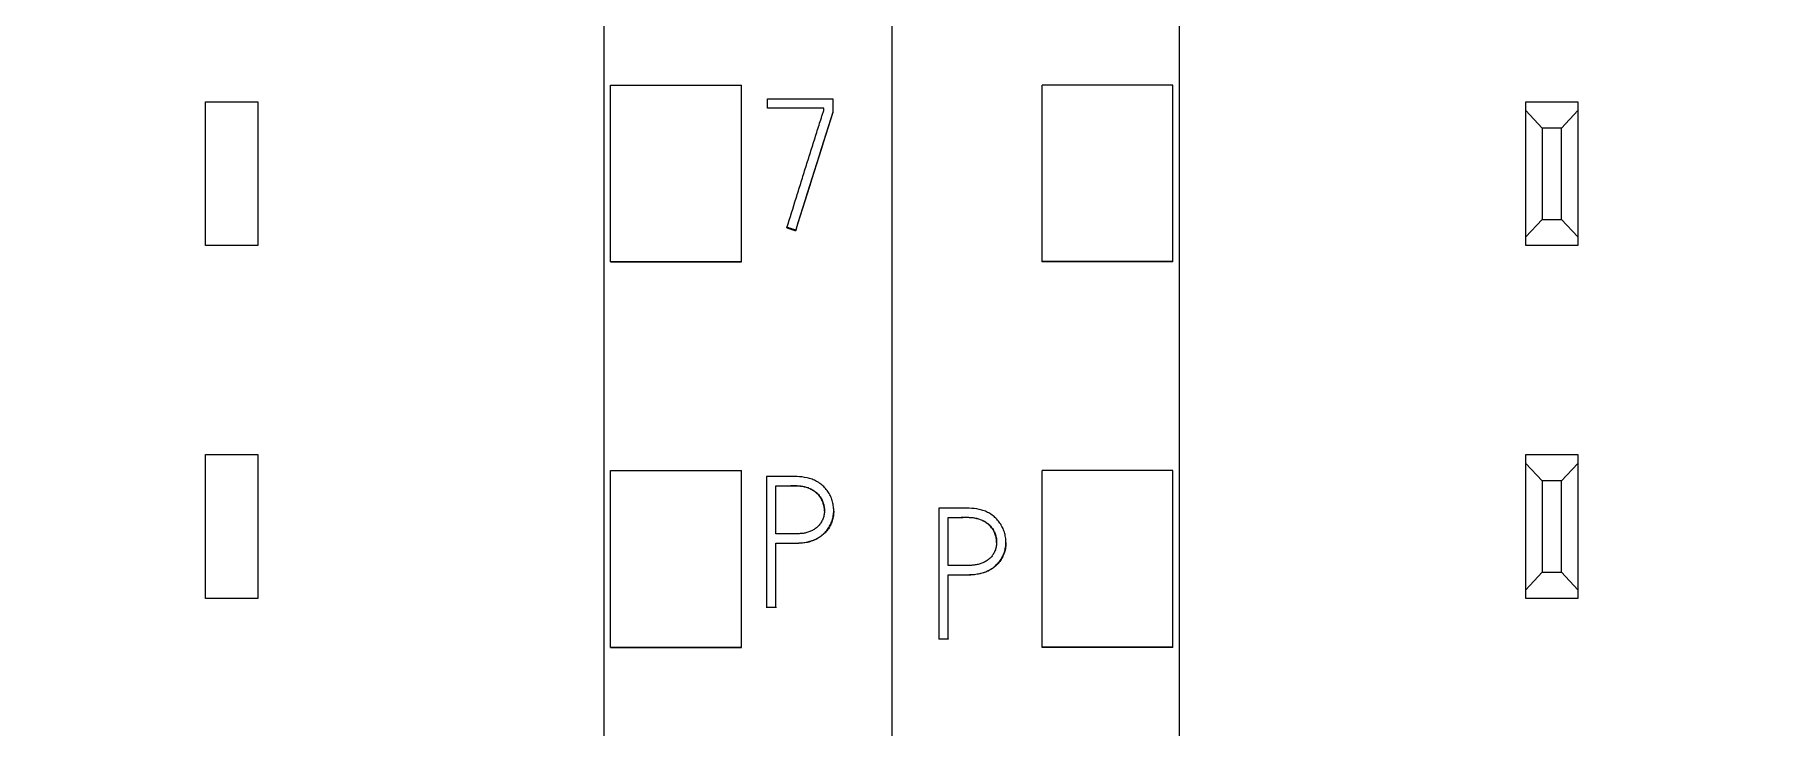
# Model space of a CAD drawing. Header units: millimetres. Extents: x 42151 to 59780, y 37376 to 44547.
# Drawn here: x 48087.11 to 48113.59, y 43200.67 to 43211.28 of the extents above; entities that cross this region are included whole.
import ezdxf

# ---------------------------------------------------------------- set-up
doc = ezdxf.new("R2010")
doc.units = ezdxf.units.MM
doc.set_wipeout_variables(frame=1)
doc.layers.add('000-PI-Oprema', color=30, linetype='Continuous', lineweight=5)
doc.layers.add('SI-ORMAR-Oprema', color=30, linetype='Continuous', lineweight=5)

# ---------------------------------------------------------------- blocks, each defined once
blk = doc.blocks.new('6ES7522-1BL01-0AB0')
blk.add_wipeout([(-17.4, 69.029), (17.4, 69.029), (17.4, -77.971), (-17.4, -77.971)]).dxf.layer = 'SI-ORMAR-Oprema'
at = {"layer": 'SI-ORMAR-Oprema', "linetype": 'Continuous'}
for p, q in [((17.4, 56.709), (17.4, -56.709)), ((13, -54.387), (13, 54.429)), ((13.1, -41.415), (13.1, -38.714)), ((13.1, -38.714), (15.1, -38.714)), ((15.1, -41.415), (15.1, -38.714)), ((15.501, -39.065), (15.501, -38.924)), ((15.501, -38.924), (16.499, -38.924)), ((16.499, -38.924), (16.499, -39.126)), ((6.9, -41.171), (6.9, -38.971)), ((6.9, -38.971), (7.7, -38.971)), ((7.7, -38.971), (7.7, -41.171)), ((16.361, -39.065), (15.501, -39.065)), ((16.361, -39.104), (16.361, -39.065)), ((16.499, -39.126), (16.499, -39.133)), ((15.798, -40.892), (15.798, -40.898)), ((15.931, -40.936), (15.931, -40.942)), ((7.7, -41.171), (6.9, -41.171)), ((13.1, -41.422), (13.1, -41.415)), ((13.1, -41.415), (15.1, -41.415)), ((13.1, -41.422), (15.1, -41.422)), ((15.1, -41.422), (15.1, -41.415)), ((6.9, -44.371), (7.7, -44.371)), ((6.9, -46.571), (6.9, -44.371)), ((7.7, -44.371), (7.7, -46.571)), ((13.1, -47.317), (13.1, -44.616)), ((13.1, -44.616), (15.1, -44.616)), ((15.1, -47.317), (15.1, -44.616)), ((15.487, -44.706), (15.487, -46.708)), ((15.628, -45.583), (15.628, -44.847)), ((16.513, -45.234), (16.513, -45.228)), ((15.628, -46.708), (15.628, -45.725)), ((7.7, -46.571), (6.9, -46.571)), ((15.487, -46.708), (15.628, -46.708)), ((15.487, -46.708), (15.487, -46.714)), ((15.628, -46.708), (15.628, -46.714)), ((13.1, -47.317), (15.1, -47.317)), ((13.1, -47.321), (13.1, -47.317)), ((13.1, -47.321), (15.1, -47.321)), ((15.1, -47.321), (15.1, -47.317))]:
    blk.add_line(p, q, dxfattribs=at)
for centre, major_axis, ratio, start_param, end_param in [((28.542, -63.083), (314.693, 1002.461), 0.017767, 1.552474, 1.55428), ((28.277, -62.578), (311.246, 991.457), 0.017574, 1.552664, 1.55449)]:
    blk.add_ellipse(centre, major_axis=major_axis, ratio=ratio, start_param=start_param, end_param=end_param, dxfattribs=at)
for points, knots in [([(15.798, -40.892), (15.844, -40.743), (15.891, -40.594), (15.961, -40.37), (15.985, -40.296), (16.031, -40.146), (16.054, -40.072), (16.089, -39.96), (16.101, -39.923), (16.125, -39.849), (16.136, -39.811), (16.171, -39.7), (16.195, -39.625), (16.242, -39.476), (16.265, -39.402), (16.3, -39.29), (16.312, -39.253), (16.33, -39.197), (16.336, -39.178), (16.345, -39.15), (16.348, -39.141), (16.354, -39.123), (16.357, -39.113), (16.361, -39.104)], [0, 0, 0, 0, 0.25, 0.25, 0.375, 0.375, 0.5, 0.5, 0.5625, 0.5625, 0.625, 0.625, 0.75, 0.75, 0.875, 0.875, 0.9375, 0.9375, 0.96875, 0.96875, 0.984375, 0.984375, 1, 1, 1, 1]), ([(15.628, -45.725), (15.68, -45.725), (15.732, -45.724), (15.835, -45.725), (15.887, -45.726), (15.964, -45.724), (15.99, -45.723), (16.028, -45.72), (16.041, -45.719), (16.067, -45.715), (16.08, -45.713), (16.118, -45.706), (16.143, -45.7), (16.192, -45.684), (16.216, -45.675), (16.251, -45.657), (16.263, -45.651), (16.285, -45.638), (16.296, -45.631), (16.328, -45.609), (16.348, -45.592), (16.376, -45.566), (16.385, -45.556), (16.402, -45.537), (16.411, -45.527), (16.434, -45.496), (16.448, -45.474), (16.466, -45.44), (16.471, -45.428), (16.481, -45.404), (16.486, -45.392), (16.498, -45.355), (16.503, -45.33), (16.509, -45.292), (16.511, -45.279), (16.513, -45.253), (16.513, -45.24), (16.513, -45.201), (16.511, -45.175), (16.505, -45.137), (16.503, -45.124), (16.497, -45.099), (16.494, -45.086), (16.482, -45.049), (16.473, -45.025), (16.456, -44.99), (16.45, -44.979), (16.437, -44.956), (16.43, -44.945), (16.408, -44.913), (16.391, -44.893), (16.356, -44.856), (16.337, -44.839), (16.306, -44.815), (16.295, -44.807), (16.273, -44.793), (16.262, -44.786), (16.229, -44.767), (16.205, -44.757), (16.169, -44.744), (16.156, -44.739), (16.131, -44.732), (16.119, -44.729), (16.056, -44.715), (16.004, -44.709), (15.927, -44.705), (15.901, -44.704), (15.849, -44.704), (15.798, -44.704), (15.746, -44.705), (15.694, -44.706), (15.616, -44.707), (15.539, -44.706), (15.487, -44.706)], [0, 0, 0, 0, 0.0625, 0.0625, 0.125, 0.125, 0.15625, 0.15625, 0.171875, 0.171875, 0.1875, 0.1875, 0.21875, 0.21875, 0.25, 0.25, 0.265625, 0.265625, 0.28125, 0.28125, 0.3125, 0.3125, 0.328125, 0.328125, 0.34375, 0.34375, 0.375, 0.375, 0.390625, 0.390625, 0.40625, 0.40625, 0.4375, 0.4375, 0.453125, 0.453125, 0.46875, 0.46875, 0.5, 0.5, 0.515625, 0.515625, 0.53125, 0.53125, 0.5625, 0.5625, 0.578125, 0.578125, 0.59375, 0.59375, 0.625, 0.625, 0.65625, 0.65625, 0.671875, 0.671875, 0.6875, 0.6875, 0.71875, 0.71875, 0.734375, 0.734375, 0.75, 0.75, 0.8125, 0.8125, 0.84375, 0.84375, 0.875, 0.90625, 0.90625, 0.9375, 1, 1, 1, 1]), ([(15.628, -44.847), (15.667, -44.847), (15.706, -44.847), (15.764, -44.848), (15.783, -44.848), (15.822, -44.847), (15.841, -44.846), (15.899, -44.845), (15.938, -44.844), (15.996, -44.848), (16.015, -44.85), (16.054, -44.857), (16.073, -44.861), (16.102, -44.87), (16.111, -44.873), (16.13, -44.88), (16.139, -44.884), (16.166, -44.896), (16.183, -44.906), (16.208, -44.922), (16.217, -44.927), (16.233, -44.939), (16.24, -44.946), (16.263, -44.965), (16.276, -44.979), (16.295, -45.002), (16.301, -45.01), (16.313, -45.027), (16.318, -45.035), (16.333, -45.061), (16.341, -45.079), (16.352, -45.107), (16.355, -45.116), (16.36, -45.136), (16.362, -45.145), (16.368, -45.175), (16.371, -45.194), (16.372, -45.224), (16.372, -45.234), (16.371, -45.254), (16.37, -45.264), (16.366, -45.294), (16.362, -45.313), (16.353, -45.341), (16.35, -45.35), (16.342, -45.369), (16.338, -45.378), (16.324, -45.404), (16.313, -45.421), (16.295, -45.445), (16.288, -45.452), (16.275, -45.467), (16.267, -45.474), (16.245, -45.494), (16.229, -45.506), (16.204, -45.522), (16.195, -45.527), (16.178, -45.536), (16.169, -45.54), (16.141, -45.552), (16.122, -45.559), (16.094, -45.567), (16.084, -45.569), (16.064, -45.573), (16.054, -45.574), (16.025, -45.579), (16.005, -45.58), (15.965, -45.583), (15.946, -45.583), (15.906, -45.584), (15.866, -45.584), (15.827, -45.583), (15.787, -45.583), (15.767, -45.583), (15.708, -45.583), (15.668, -45.583), (15.628, -45.583)], [0, 0, 0, 0, 0.0625, 0.0625, 0.09375, 0.09375, 0.125, 0.125, 0.1875, 0.1875, 0.21875, 0.21875, 0.25, 0.25, 0.265625, 0.265625, 0.28125, 0.28125, 0.3125, 0.3125, 0.328125, 0.328125, 0.34375, 0.34375, 0.375, 0.375, 0.390625, 0.390625, 0.40625, 0.40625, 0.4375, 0.4375, 0.453125, 0.453125, 0.46875, 0.46875, 0.5, 0.5, 0.515625, 0.515625, 0.53125, 0.53125, 0.5625, 0.5625, 0.578125, 0.578125, 0.59375, 0.59375, 0.625, 0.625, 0.640625, 0.640625, 0.65625, 0.65625, 0.6875, 0.6875, 0.703125, 0.703125, 0.71875, 0.71875, 0.75, 0.75, 0.765625, 0.765625, 0.78125, 0.78125, 0.8125, 0.8125, 0.84375, 0.84375, 0.875, 0.90625, 0.90625, 0.9375, 0.9375, 1, 1, 1, 1]), ([(16.372, -45.234), (16.372, -45.231), (16.372, -45.228), (16.371, -45.215), (16.371, -45.205), (16.369, -45.185), (16.367, -45.175), (16.362, -45.146), (16.356, -45.127), (16.346, -45.099), (16.343, -45.09), (16.334, -45.072), (16.321, -45.045), (16.305, -45.02), (16.286, -44.997), (16.28, -44.99), (16.266, -44.975), (16.259, -44.968), (16.237, -44.948), (16.221, -44.936), (16.196, -44.92), (16.188, -44.915), (16.17, -44.905), (16.161, -44.901), (16.135, -44.888), (16.116, -44.881), (16.078, -44.869), (16.059, -44.864), (16.02, -44.857), (16, -44.855), (15.942, -44.851), (15.903, -44.851), (15.844, -44.852), (15.824, -44.853), (15.785, -44.854), (15.765, -44.854), (15.707, -44.854), (15.668, -44.853), (15.628, -44.854)], [0, 0, 0, 0, 0.009533, 0.009533, 0.040485, 0.040485, 0.071437, 0.071437, 0.133342, 0.133342, 0.164294, 0.164294, 0.195246, 0.25715, 0.25715, 0.288102, 0.288102, 0.319054, 0.319054, 0.380958, 0.380958, 0.41191, 0.41191, 0.442862, 0.442862, 0.504767, 0.504767, 0.566671, 0.566671, 0.628575, 0.628575, 0.752383, 0.752383, 0.814287, 0.814287, 0.876192, 0.876192, 1, 1, 1, 1]), ([(16.513, -45.234), (16.513, -45.259), (16.511, -45.284), (16.506, -45.322), (16.503, -45.334), (16.497, -45.359), (16.494, -45.372), (16.482, -45.409), (16.472, -45.433), (16.449, -45.479), (16.435, -45.501), (16.412, -45.532), (16.403, -45.542), (16.386, -45.562), (16.377, -45.571), (16.349, -45.598), (16.329, -45.614), (16.297, -45.636), (16.286, -45.644), (16.263, -45.657), (16.252, -45.663), (16.217, -45.68), (16.194, -45.69), (16.156, -45.702), (16.144, -45.706), (16.119, -45.712), (16.106, -45.715), (16.042, -45.726), (15.991, -45.73), (15.888, -45.732), (15.836, -45.731), (15.732, -45.731), (15.68, -45.731), (15.628, -45.731)], [0, 0, 0, 0, 0.065202, 0.065202, 0.098588, 0.098588, 0.131973, 0.131973, 0.198745, 0.198745, 0.265516, 0.265516, 0.298902, 0.298902, 0.332287, 0.332287, 0.399059, 0.399059, 0.432444, 0.432444, 0.46583, 0.46583, 0.532601, 0.532601, 0.565987, 0.565987, 0.599372, 0.599372, 0.732915, 0.732915, 0.866457, 0.866457, 1, 1, 1, 1])]:
    blk.add_open_spline(points, degree=3, knots=knots, dxfattribs=at)
for points, weights in [([(15.931, -40.936), (15.864, -40.914), (15.798, -40.892)], [0.500000361581, 0.499999638419, 0.500000361581]), ([(15.798, -40.898), (15.864, -40.92), (15.931, -40.942)], [0.500000013202, 0.499999986798, 0.500000013202])]:
    blk.add_rational_spline(points, weights, degree=2, dxfattribs=at)
blk = doc.blocks.new('6ES7531-7KF00-0AB0')
at = {"layer": 'SI-ORMAR-Oprema', "linetype": 'Continuous'}
for p, q in [((-29.363, -3.719), (-29.363, -41.071)), ((-17.763, -7.528), (-17.763, -41.098)), ((-20.412, -39.671), (-20.412, -38.086)), ((-20.412, -38.086), (-17.763, -38.086)), ((-20.412, -39.671), (-17.763, -39.671)), ((-20.412, -41.077), (-20.412, -39.671)), ((-29.363, -41.071), (-29.363, -41.131)), ((-20.412, -41.071), (-29.363, -41.071)), ((-29.363, -41.131), (-29.363, -42.471)), ((-20.412, -41.077), (-17.763, -41.077)), ((-29.363, -42.471), (-29.363, -42.471)), ((-24.037, -42.471), (-29.363, -42.471)), ((-24.037, -42.459), (-24.037, -42.584)), ((-23.744, -42.571), (-23.744, -42.471)), ((-23.457, -42.571), (-23.457, -42.471)), ((-23.376, -42.584), (-23.376, -42.459)), ((-23.172, -42.471), (-23.376, -42.471)), ((-23.172, -42.571), (-23.172, -42.471)), ((-22.644, -42.571), (-22.644, -42.471)), ((-22.459, -42.471), (-22.623, -42.471)), ((-22.623, -42.571), (-22.623, -42.471)), ((-22.459, -42.459), (-22.459, -42.584)), ((-21.91, -42.471), (-21.99, -42.471)), ((-21.91, -42.571), (-21.91, -42.471)), ((-21.864, -42.584), (-21.864, -42.459)), ((-21.7, -42.471), (-21.863, -42.471)), ((-21.701, -42.571), (-21.701, -42.471)), ((-21.549, -42.459), (-21.549, -42.584)), ((-21.549, -42.471), (-21.343, -42.471)), ((-20.977, -42.471), (-21.521, -42.471)), ((-21.521, -42.471), (-21.521, -42.471)), ((-21.521, -42.571), (-20.98, -42.571)), ((-20.977, -42.571), (-21.521, -42.571)), ((-21.521, -42.571), (-21.521, -42.571)), ((-21.089, -42.471), (-21.343, -42.471)), ((-21.343, -42.571), (-21.343, -42.471)), ((-21.343, -42.571), (-21.309, -42.571)), ((-21.089, -42.571), (-21.343, -42.571)), ((-21.309, -42.571), (-20.943, -42.571)), ((-21.115, -42.571), (-21.081, -42.571)), ((-20.717, -42.571), (-21.115, -42.571)), ((-21.089, -42.571), (-21.089, -42.471)), ((-20.984, -42.471), (-21.089, -42.471)), ((-20.984, -42.571), (-21.089, -42.571)), ((-21.081, -42.571), (-20.597, -42.571)), ((-20.822, -42.471), (-21.051, -42.471)), ((-20.597, -42.471), (-20.984, -42.471)), ((-20.984, -42.571), (-20.984, -42.471)), ((-20.597, -42.571), (-20.984, -42.571)), ((-20.98, -42.571), (-20.875, -42.571)), ((-20.881, -42.471), (-20.977, -42.471)), ((-20.943, -42.571), (-20.977, -42.571)), ((-20.875, -42.571), (-20.717, -42.571)), ((-20.717, -42.471), (-20.471, -42.471)), ((-20.597, -42.571), (-20.597, -42.471)), ((-20.597, -42.471), (-20.597, -42.471)), ((-20.597, -42.571), (-20.597, -42.571)), ((-20.471, -42.584), (-20.471, -42.459)), ((-20.275, -42.571), (-20.275, -42.471)), ((-20.275, -42.471), (-20.275, -42.471)), ((-19.897, -42.471), (-20.275, -42.471)), ((-20.275, -42.571), (-20.275, -42.571)), ((-20.275, -42.571), (-19.897, -42.571)), ((-19.897, -42.571), (-20.275, -42.571)), ((-20.047, -42.471), (-20.224, -42.471)), ((-20.224, -42.584), (-20.224, -42.571)), ((-20.047, -42.571), (-20.047, -42.584)), ((-19.897, -42.571), (-19.897, -42.471)), ((-19.897, -42.471), (-19.897, -42.471)), ((-19.897, -42.571), (-19.897, -42.571)), ((-19.553, -42.571), (-19.553, -42.471)), ((-19.553, -42.471), (-19.553, -42.471)), ((-18.571, -42.471), (-19.553, -42.471)), ((-19.553, -42.571), (-19.553, -42.571)), ((-19.553, -42.571), (-18.571, -42.571)), ((-18.571, -42.571), (-19.553, -42.571)), ((-19.387, -42.584), (-19.387, -42.571)), ((-19.216, -42.471), (-19.386, -42.471)), ((-19.216, -42.571), (-19.216, -42.584)), ((-19.153, -42.471), (-19.153, -42.471)), ((-18.651, -42.471), (-19.153, -42.471)), ((-19.153, -42.471), (-19.153, -42.471)), ((-18.571, -42.471), (-19.153, -42.471)), ((-18.571, -42.571), (-19.153, -42.571)), ((-19.153, -42.571), (-19.153, -42.571)), ((-19.153, -42.571), (-18.651, -42.571)), ((-18.651, -42.571), (-19.153, -42.571)), ((-19.153, -42.571), (-19.153, -42.571)), ((-19.153, -42.571), (-18.571, -42.571)), ((-18.651, -42.471), (-18.758, -42.471)), ((-18.651, -42.471), (-18.651, -42.471)), ((-18.651, -42.571), (-18.651, -42.571)), ((-18.571, -42.471), (-18.647, -42.471)), ((-18.571, -42.571), (-18.571, -42.471)), ((-18.571, -42.471), (-18.571, -42.471)), ((-18.571, -42.471), (-18.571, -42.471)), ((-18.571, -42.571), (-18.571, -42.571)), ((-18.571, -42.571), (-18.571, -42.571)), ((-18.528, -42.584), (-18.528, -42.459)), ((-18.397, -42.471), (-18.527, -42.471)), ((-18.397, -42.571), (-18.397, -42.471)), ((-18.32, -42.571), (-18.32, -42.471)), ((-18.32, -42.471), (-18.32, -42.471)), ((-17.82, -42.471), (-18.32, -42.471)), ((-18.32, -42.571), (-18.32, -42.571)), ((-18.32, -42.571), (-18.06, -42.571)), ((-17.82, -42.571), (-18.32, -42.571)), ((-17.933, -42.471), (-18.063, -42.471)), ((-18.06, -42.471), (-18.06, -42.471)), ((-18.06, -42.571), (-18.06, -42.571)), ((-18.06, -42.571), (-17.705, -42.571)), ((-17.933, -42.571), (-17.933, -42.584)), ((-17.82, -42.571), (-17.82, -42.471)), ((-17.483, -42.471), (-17.82, -42.471)), ((-17.483, -42.571), (-17.82, -42.571)), ((-17.705, -42.571), (-17.402, -42.571)), ((-17.483, -42.571), (-17.483, -42.471)), ((-17.364, -42.471), (-17.476, -42.471)), ((-17.245, -42.584), (-17.245, -42.571))]:
    blk.add_line(p, q, dxfattribs=at)
for points, knots in [([(-23.744, -42.571), (-23.833, -42.571), (-23.903, -42.571), (-24.01, -42.571), (-24.037, -42.571), (-24.037, -42.571), (-24.014, -42.571), (-23.914, -42.571), (-23.827, -42.571), (-23.609, -42.571), (-23.53, -42.571), (-23.407, -42.571), (-23.376, -42.571), (-23.376, -42.571), (-23.418, -42.571), (-23.552, -42.571), (-23.608, -42.571), (-23.77, -42.571), (-23.85, -42.571), (-23.911, -42.571)], [0, 0, 0, 0, 0.115807, 0.115807, 0.241496, 0.241496, 0.346822, 0.346822, 0.474026, 0.474026, 0.575622, 0.575622, 0.677436, 0.677436, 0.803271, 0.803271, 0.878738, 0.878738, 1, 1, 1, 1]), ([(-23.55, -42.571), (-23.589, -42.571), (-23.64, -42.571), (-23.767, -42.571), (-23.818, -42.571), (-23.895, -42.571), (-23.914, -42.571), (-23.914, -42.571), (-23.895, -42.571), (-23.855, -42.571)], [0, 0, 0, 0, 0.248926, 0.248926, 0.502035, 0.502035, 0.755206, 0.755206, 1, 1, 1, 1]), ([(-23.911, -42.571), (-23.899, -42.571), (-23.87, -42.571), (-23.758, -42.571), (-23.658, -42.571), (-23.508, -42.571), (-23.488, -42.571), (-23.463, -42.571)], [0, 0, 0, 0, 0.375436, 0.375436, 0.939094, 0.939094, 1, 1, 1, 1]), ([(-23.855, -42.571), (-23.816, -42.571), (-23.764, -42.571), (-23.636, -42.571), (-23.586, -42.571), (-23.547, -42.571)], [0, 0, 0, 0, 0.505198, 0.505198, 1, 1, 1, 1]), ([(-23.457, -42.571), (-23.493, -42.571), (-23.515, -42.571), (-23.607, -42.571), (-23.681, -42.571), (-23.744, -42.571)], [0, 0, 0, 0, 0.080692, 0.080692, 1, 1, 1, 1]), ([(-23.547, -42.571), (-23.511, -42.571), (-23.493, -42.571), (-23.493, -42.571), (-23.512, -42.571), (-23.55, -42.571)], [0, 0, 0, 0, 0.496269, 0.496269, 1, 1, 1, 1]), ([(-21.91, -42.571), (-22.001, -42.571), (-22.08, -42.571), (-22.198, -42.571), (-22.245, -42.571), (-22.34, -42.571), (-22.378, -42.571), (-22.442, -42.571), (-22.459, -42.571), (-22.459, -42.571), (-22.434, -42.571), (-22.383, -42.571)], [0, 0, 0, 0, 0.200001, 0.200001, 0.351184, 0.351184, 0.519633, 0.519633, 0.747031, 0.747031, 1, 1, 1, 1]), ([(-22.45, -42.571), (-22.356, -42.571), (-22.271, -42.571), (-22.097, -42.571), (-22.017, -42.571), (-21.895, -42.571), (-21.864, -42.571), (-21.864, -42.571), (-21.89, -42.571), (-21.964, -42.571), (-21.99, -42.571), (-22.018, -42.571)], [0, 0, 0, 0, 0.188161, 0.188161, 0.428878, 0.428878, 0.681764, 0.681764, 0.907556, 0.907556, 1, 1, 1, 1]), ([(-22.031, -42.571), (-22.001, -42.571), (-21.986, -42.571), (-21.986, -42.571), (-22.004, -42.571), (-22.077, -42.571), (-22.127, -42.571), (-22.262, -42.571), (-22.343, -42.571), (-22.435, -42.571)], [0, 0, 0, 0, 0.223002, 0.223002, 0.462788, 0.462788, 0.7177, 0.7177, 1, 1, 1, 1]), ([(-22.383, -42.571), (-22.363, -42.571), (-22.341, -42.571), (-22.291, -42.571), (-22.249, -42.571), (-22.109, -42.571), (-22.055, -42.571), (-22.031, -42.571)], [0, 0, 0, 0, 0.294744, 0.294744, 0.588178, 0.588178, 1, 1, 1, 1]), ([(-22.018, -42.571), (-22.046, -42.571), (-22.088, -42.571), (-22.217, -42.571), (-22.267, -42.571), (-22.323, -42.571), (-22.337, -42.571), (-22.337, -42.571), (-22.318, -42.571), (-22.245, -42.571), (-22.2, -42.571), (-22.079, -42.571), (-22.008, -42.571), (-21.933, -42.571)], [0, 0, 0, 0, 0.116249, 0.116249, 0.26936, 0.26936, 0.422471, 0.422471, 0.601432, 0.601432, 0.7751, 0.7751, 1, 1, 1, 1]), ([(-20.224, -42.571), (-20.224, -42.571), (-20.224, -42.571), (-20.224, -42.571), (-20.255, -42.571), (-20.357, -42.571), (-20.408, -42.571), (-20.469, -42.571)], [0, 0, 0, 0, 0.000047, 0.000047, 0.603186, 0.603186, 1, 1, 1, 1]), ([(-20.464, -42.571), (-20.437, -42.571), (-20.415, -42.571), (-20.36, -42.571), (-20.341, -42.571), (-20.341, -42.571), (-20.363, -42.571), (-20.406, -42.571)], [0, 0, 0, 0, 0.19765, 0.19765, 0.569079, 0.569079, 1, 1, 1, 1]), ([(-19.966, -42.571), (-19.933, -42.571), (-19.912, -42.571), (-19.817, -42.571), (-19.743, -42.571), (-19.622, -42.571), (-19.573, -42.571), (-19.531, -42.571)], [0, 0, 0, 0, 0.060787, 0.060787, 0.557998, 0.557998, 1, 1, 1, 1]), ([(-19.918, -42.571), (-19.869, -42.571), (-19.814, -42.571), (-19.654, -42.571), (-19.573, -42.571), (-19.512, -42.571)], [0, 0, 0, 0, 0.379397, 0.379397, 1, 1, 1, 1]), ([(-19.532, -42.571), (-19.583, -42.571), (-19.645, -42.571), (-19.792, -42.571), (-19.857, -42.571), (-19.91, -42.571)], [0, 0, 0, 0, 0.492879, 0.492879, 1, 1, 1, 1]), ([(-19.872, -42.571), (-19.834, -42.571), (-19.783, -42.571), (-19.657, -42.571), (-19.606, -42.571), (-19.529, -42.571), (-19.509, -42.571), (-19.509, -42.571)], [0, 0, 0, 0, 0.333309, 0.333309, 0.669442, 0.669442, 1, 1, 1, 1]), ([(-19.568, -42.571), (-19.607, -42.571), (-19.66, -42.571), (-19.784, -42.571), (-19.834, -42.571), (-19.871, -42.571)], [0, 0, 0, 0, 0.514673, 0.514673, 1, 1, 1, 1]), ([(-19.592, -42.571), (-19.594, -42.571), (-19.596, -42.571), (-19.66, -42.571), (-19.748, -42.571), (-19.864, -42.571)], [0, 0, 0, 0, 0.034208, 0.034208, 1, 1, 1, 1]), ([(-18.528, -42.571), (-18.528, -42.571), (-18.528, -42.571), (-18.528, -42.571), (-18.556, -42.571), (-18.613, -42.571)], [0, 0, 0, 0, 0.000154, 0.000154, 1, 1, 1, 1])]:
    blk.add_open_spline(points, degree=3, knots=knots, dxfattribs=at)
for points in [[(-23.463, -42.571), (-23.461, -42.571), (-23.459, -42.571), (-23.457, -42.571)], [(-23.172, -42.571), (-22.989, -42.571), (-22.806, -42.571), (-22.623, -42.571)], [(-22.644, -42.571), (-22.82, -42.571), (-22.996, -42.571), (-23.172, -42.571)], [(-22.623, -42.571), (-22.768, -42.571), (-22.912, -42.571), (-23.057, -42.571)], [(-23.057, -42.571), (-22.926, -42.571), (-22.795, -42.571), (-22.665, -42.571)], [(-22.665, -42.571), (-22.795, -42.571), (-22.926, -42.571), (-23.057, -42.571)], [(-23.057, -42.571), (-22.919, -42.571), (-22.782, -42.571), (-22.644, -42.571)], [(-22.435, -42.571), (-22.44, -42.571), (-22.445, -42.571), (-22.45, -42.571)], [(-21.933, -42.571), (-21.926, -42.571), (-21.918, -42.571), (-21.91, -42.571)], [(-21.549, -42.571), (-21.599, -42.571), (-21.65, -42.571), (-21.701, -42.571)], [(-21.701, -42.571), (-21.65, -42.571), (-21.599, -42.571), (-21.549, -42.571)], [(-21.612, -42.571), (-21.591, -42.571), (-21.57, -42.571), (-21.549, -42.571)], [(-21.549, -42.571), (-21.57, -42.571), (-21.591, -42.571), (-21.612, -42.571)], [(-20.471, -42.571), (-20.405, -42.571), (-20.34, -42.571), (-20.275, -42.571)], [(-20.275, -42.571), (-20.34, -42.571), (-20.405, -42.571), (-20.471, -42.571)], [(-20.467, -42.571), (-20.419, -42.571), (-20.377, -42.571), (-20.341, -42.571)], [(-18.397, -42.571), (-18.372, -42.571), (-18.346, -42.571), (-18.32, -42.571)], [(-18.32, -42.571), (-18.346, -42.571), (-18.372, -42.571), (-18.397, -42.571)]]:
    blk.add_open_spline(points, degree=3, dxfattribs=at)
blk.add_wipeout([(-17.038, 69.029), (17.762, 69.029), (17.762, -77.96), (-17.038, -77.971)]).dxf.layer = 'SI-ORMAR-Oprema'
for p, q in [((-17.038, 56.709), (-17.038, -56.709)), ((-12.638, 54.429), (-12.638, -54.387)), ((-14.738, -41.415), (-14.738, -38.714)), ((-12.738, -38.714), (-14.738, -38.714)), ((-12.738, -41.415), (-12.738, -38.714)), ((-7.338, -38.971), (-6.538, -38.971)), ((-7.338, -39.105), (-7.338, -38.971)), ((-7.338, -41.038), (-7.338, -39.105)), ((-7.088, -39.371), (-7.338, -39.105)), ((-6.538, -39.105), (-6.788, -39.371)), ((-6.538, -38.971), (-6.538, -39.105)), ((-6.538, -39.105), (-6.538, -41.038)), ((-7.088, -39.371), (-7.088, -40.771)), ((-6.788, -39.371), (-7.088, -39.371)), ((-6.788, -40.771), (-6.788, -39.371)), ((-7.338, -41.038), (-7.088, -40.771)), ((-7.088, -40.771), (-6.788, -40.771)), ((-6.788, -40.771), (-6.538, -41.038)), ((-7.338, -41.171), (-7.338, -41.038)), ((-6.538, -41.038), (-6.538, -41.171)), ((-17.038, -41.131), (-29.363, -41.131)), ((-17.038, -41.098), (-17.763, -41.098)), ((-6.538, -41.171), (-7.338, -41.171)), ((-14.738, -41.422), (-14.738, -41.415)), ((-12.738, -41.415), (-14.738, -41.415)), ((-12.738, -41.422), (-14.738, -41.422)), ((-12.738, -41.422), (-12.738, -41.415)), ((-17.038, -42.471), (-29.363, -42.471)), ((-17.146, -42.471), (-17.483, -42.471)), ((-17.146, -42.571), (-17.483, -42.571)), ((-17.402, -42.571), (-17.046, -42.571)), ((-17.038, -42.471), (-17.245, -42.471)), ((-17.146, -42.571), (-17.146, -42.471)), ((-17.038, -42.471), (-17.146, -42.471)), ((-17.038, -42.571), (-17.146, -42.571)), ((-17.046, -42.471), (-17.046, -42.471)), ((-17.046, -42.571), (-17.046, -42.571)), ((-17.046, -42.571), (-17.038, -42.571)), ((-7.338, -44.371), (-6.538, -44.371)), ((-7.338, -44.505), (-7.338, -44.371)), ((-6.538, -44.371), (-6.538, -44.505)), ((-14.738, -47.317), (-14.738, -44.616)), ((-12.738, -44.616), (-14.738, -44.616)), ((-12.738, -47.317), (-12.738, -44.616)), ((-7.338, -46.438), (-7.338, -44.505)), ((-7.088, -44.771), (-7.338, -44.505)), ((-6.538, -44.505), (-6.788, -44.771)), ((-6.538, -44.505), (-6.538, -46.438)), ((-6.788, -44.771), (-7.088, -44.771)), ((-7.088, -44.771), (-7.088, -46.171)), ((-6.788, -46.171), (-6.788, -44.771)), ((-16.317, -45.19), (-16.317, -47.192)), ((-16.175, -46.067), (-16.175, -45.331)), ((-15.29, -45.719), (-15.29, -45.712)), ((-16.175, -47.192), (-16.175, -46.209)), ((-7.338, -46.438), (-7.088, -46.171)), ((-7.088, -46.171), (-6.788, -46.171)), ((-6.788, -46.171), (-6.538, -46.438)), ((-7.338, -46.571), (-7.338, -46.438)), ((-6.538, -46.571), (-7.338, -46.571)), ((-6.538, -46.438), (-6.538, -46.571)), ((-16.317, -47.192), (-16.317, -47.198)), ((-16.317, -47.192), (-16.175, -47.192)), ((-16.175, -47.192), (-16.175, -47.198)), ((-14.738, -47.321), (-14.738, -47.317)), ((-12.738, -47.317), (-14.738, -47.317)), ((-12.738, -47.321), (-14.738, -47.321)), ((-12.738, -47.321), (-12.738, -47.317))]:
    blk.add_line(p, q, dxfattribs=at)
for points, knots in [([(-16.175, -46.209), (-16.124, -46.209), (-16.072, -46.208), (-15.969, -46.209), (-15.917, -46.21), (-15.84, -46.208), (-15.814, -46.207), (-15.775, -46.204), (-15.762, -46.203), (-15.737, -46.199), (-15.724, -46.197), (-15.685, -46.19), (-15.66, -46.184), (-15.611, -46.168), (-15.587, -46.159), (-15.552, -46.141), (-15.541, -46.135), (-15.519, -46.122), (-15.508, -46.115), (-15.476, -46.093), (-15.456, -46.076), (-15.428, -46.05), (-15.419, -46.04), (-15.402, -46.021), (-15.393, -46.011), (-15.37, -45.98), (-15.356, -45.958), (-15.338, -45.924), (-15.333, -45.912), (-15.322, -45.888), (-15.318, -45.876), (-15.306, -45.839), (-15.3, -45.814), (-15.294, -45.776), (-15.293, -45.763), (-15.291, -45.737), (-15.29, -45.724), (-15.29, -45.685), (-15.292, -45.659), (-15.298, -45.621), (-15.301, -45.608), (-15.307, -45.583), (-15.31, -45.57), (-15.322, -45.533), (-15.331, -45.509), (-15.348, -45.474), (-15.354, -45.463), (-15.367, -45.44), (-15.374, -45.429), (-15.396, -45.397), (-15.429, -45.357), (-15.467, -45.322), (-15.498, -45.299), (-15.508, -45.291), (-15.53, -45.277), (-15.541, -45.27), (-15.575, -45.251), (-15.599, -45.241), (-15.635, -45.227), (-15.647, -45.223), (-15.672, -45.216), (-15.685, -45.213), (-15.748, -45.199), (-15.799, -45.193), (-15.876, -45.189), (-15.902, -45.188), (-15.954, -45.188), (-16.006, -45.188), (-16.058, -45.189), (-16.11, -45.19), (-16.187, -45.19), (-16.265, -45.19), (-16.317, -45.19)], [0, 0, 0, 0, 0.0625, 0.0625, 0.125, 0.125, 0.15625, 0.15625, 0.171875, 0.171875, 0.1875, 0.1875, 0.21875, 0.21875, 0.25, 0.25, 0.265625, 0.265625, 0.28125, 0.28125, 0.3125, 0.3125, 0.328125, 0.328125, 0.34375, 0.34375, 0.375, 0.375, 0.390625, 0.390625, 0.40625, 0.40625, 0.4375, 0.4375, 0.453125, 0.453125, 0.46875, 0.46875, 0.5, 0.5, 0.515625, 0.515625, 0.53125, 0.53125, 0.5625, 0.5625, 0.578125, 0.578125, 0.59375, 0.59375, 0.625, 0.65625, 0.65625, 0.671875, 0.671875, 0.6875, 0.6875, 0.71875, 0.71875, 0.734375, 0.734375, 0.75, 0.75, 0.8125, 0.8125, 0.84375, 0.84375, 0.875, 0.90625, 0.90625, 0.9375, 1, 1, 1, 1]), ([(-16.175, -45.331), (-16.136, -45.331), (-16.098, -45.332), (-16.04, -45.332), (-16.02, -45.332), (-15.981, -45.331), (-15.923, -45.329), (-15.865, -45.328), (-15.788, -45.334), (-15.749, -45.34), (-15.701, -45.355), (-15.692, -45.358), (-15.673, -45.365), (-15.664, -45.369), (-15.637, -45.381), (-15.62, -45.39), (-15.594, -45.406), (-15.586, -45.412), (-15.57, -45.424), (-15.562, -45.43), (-15.54, -45.45), (-15.527, -45.464), (-15.508, -45.487), (-15.502, -45.495), (-15.49, -45.512), (-15.485, -45.52), (-15.47, -45.546), (-15.462, -45.564), (-15.451, -45.592), (-15.448, -45.601), (-15.443, -45.62), (-15.441, -45.63), (-15.435, -45.659), (-15.433, -45.679), (-15.432, -45.709), (-15.432, -45.719), (-15.433, -45.739), (-15.434, -45.749), (-15.438, -45.778), (-15.442, -45.798), (-15.45, -45.826), (-15.454, -45.835), (-15.461, -45.854), (-15.466, -45.863), (-15.48, -45.889), (-15.49, -45.906), (-15.509, -45.929), (-15.516, -45.937), (-15.529, -45.951), (-15.537, -45.958), (-15.559, -45.978), (-15.575, -45.989), (-15.6, -46.005), (-15.609, -46.01), (-15.627, -46.02), (-15.636, -46.024), (-15.663, -46.036), (-15.682, -46.043), (-15.71, -46.051), (-15.72, -46.053), (-15.74, -46.057), (-15.749, -46.059), (-15.779, -46.063), (-15.799, -46.065), (-15.838, -46.067), (-15.858, -46.067), (-15.898, -46.068), (-15.938, -46.068), (-15.977, -46.067), (-16.017, -46.067), (-16.037, -46.067), (-16.096, -46.067), (-16.136, -46.067), (-16.175, -46.067)], [0, 0, 0, 0, 0.0625, 0.0625, 0.09375, 0.09375, 0.125, 0.1875, 0.1875, 0.25, 0.25, 0.265625, 0.265625, 0.28125, 0.28125, 0.3125, 0.3125, 0.328125, 0.328125, 0.34375, 0.34375, 0.375, 0.375, 0.390625, 0.390625, 0.40625, 0.40625, 0.4375, 0.4375, 0.453125, 0.453125, 0.46875, 0.46875, 0.5, 0.5, 0.515625, 0.515625, 0.53125, 0.53125, 0.5625, 0.5625, 0.578125, 0.578125, 0.59375, 0.59375, 0.625, 0.625, 0.640625, 0.640625, 0.65625, 0.65625, 0.6875, 0.6875, 0.703125, 0.703125, 0.71875, 0.71875, 0.75, 0.75, 0.765625, 0.765625, 0.78125, 0.78125, 0.8125, 0.8125, 0.84375, 0.84375, 0.875, 0.90625, 0.90625, 0.9375, 0.9375, 1, 1, 1, 1]), ([(-15.432, -45.717), (-15.432, -45.715), (-15.432, -45.712), (-15.432, -45.7), (-15.433, -45.69), (-15.435, -45.67), (-15.436, -45.66), (-15.441, -45.631), (-15.447, -45.612), (-15.46, -45.574), (-15.468, -45.556), (-15.487, -45.522), (-15.498, -45.505), (-15.523, -45.474), (-15.537, -45.46), (-15.566, -45.433), (-15.582, -45.421), (-15.615, -45.399), (-15.632, -45.389), (-15.668, -45.373), (-15.687, -45.366), (-15.715, -45.357), (-15.725, -45.354), (-15.744, -45.349), (-15.754, -45.347), (-15.783, -45.342), (-15.803, -45.339), (-15.861, -45.335), (-15.901, -45.335), (-15.959, -45.336), (-15.979, -45.337), (-16.018, -45.338), (-16.038, -45.338), (-16.097, -45.338), (-16.136, -45.337), (-16.175, -45.338)], [0, 0, 0, 0, 0.007629, 0.007629, 0.03864, 0.03864, 0.069652, 0.069652, 0.131675, 0.131675, 0.193698, 0.193698, 0.255722, 0.255722, 0.317745, 0.317745, 0.379768, 0.379768, 0.441791, 0.441791, 0.503814, 0.503814, 0.534826, 0.534826, 0.565838, 0.565838, 0.627861, 0.627861, 0.751907, 0.751907, 0.81393, 0.81393, 0.875954, 0.875954, 1, 1, 1, 1]), ([(-15.29, -45.718), (-15.29, -45.743), (-15.292, -45.768), (-15.298, -45.806), (-15.3, -45.819), (-15.306, -45.844), (-15.31, -45.856), (-15.322, -45.894), (-15.332, -45.917), (-15.356, -45.963), (-15.369, -45.985), (-15.393, -46.016), (-15.401, -46.026), (-15.418, -46.046), (-15.445, -46.074), (-15.475, -46.098), (-15.507, -46.121), (-15.518, -46.128), (-15.54, -46.141), (-15.552, -46.147), (-15.586, -46.164), (-15.61, -46.174), (-15.647, -46.186), (-15.66, -46.19), (-15.685, -46.196), (-15.698, -46.199), (-15.761, -46.21), (-15.813, -46.214), (-15.916, -46.216), (-15.968, -46.215), (-16.072, -46.215), (-16.123, -46.215), (-16.175, -46.215)], [0, 0, 0, 0, 0.06514, 0.06514, 0.098528, 0.098528, 0.131915, 0.131915, 0.198691, 0.198691, 0.265467, 0.265467, 0.298855, 0.298855, 0.332243, 0.399018, 0.399018, 0.432406, 0.432406, 0.465794, 0.465794, 0.53257, 0.53257, 0.565958, 0.565958, 0.599346, 0.599346, 0.732897, 0.732897, 0.866449, 0.866449, 1, 1, 1, 1])]:
    blk.add_open_spline(points, degree=3, knots=knots, dxfattribs=at)

msp = doc.modelspace()

# ---------------------------------------------------------------- block references
at = {"layer": '000-PI-Oprema', "ltscale": 0.25}
msp.add_blockref('6ES7531-7KF00-0AB0', (48117.265, 43249.218), dxfattribs=at)

# ---------------------------------------------------------------- next in the draw order: block references
msp.add_blockref('6ES7522-1BL01-0AB0', (48082.827, 43249.218), dxfattribs=at)

doc.saveas('drawing.dxf')
